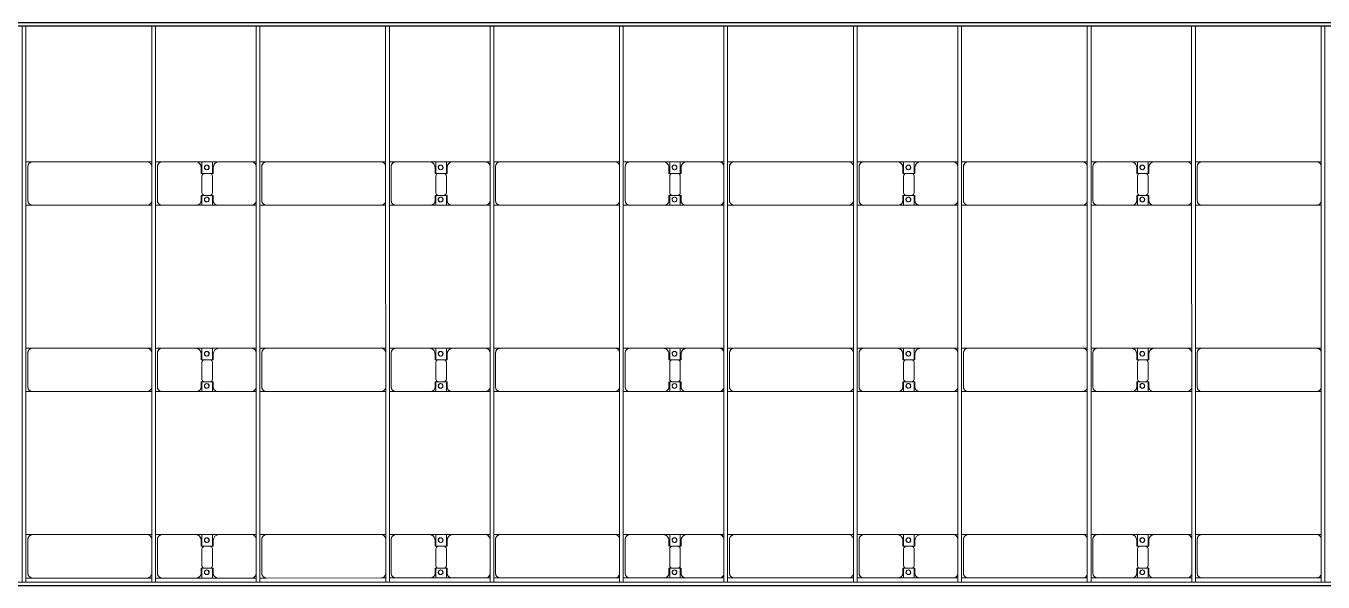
# Model space of a CAD drawing. Header units: millimetres. Extents: x -248177 to 167033, y 156986 to 268923.
# Drawn here: x -211514 to -197593, y 222459 to 228423 of the extents above; entities that cross this region are included whole.
import ezdxf

# ---------------------------------------------------------------- set-up
doc = ezdxf.new("R2010")
doc.units = ezdxf.units.MM
for name, color, linetype, lineweight in [('A-DETL-MBND', 5, 'Continuous', 9), ('A-GENM', 13, 'Continuous', 9), ('S-BEAM', 12, 'Continuous', 9)]:
    doc.layers.add(name, color=color, linetype=linetype, lineweight=lineweight)

# ---------------------------------------------------------------- blocks, each defined once
blk = doc.blocks.new('Dai phao do pin - DẢI PHAO ĐỠ PIN-V31-BỐ TRÍ KHUNG KẾT CẤU BÈ PIN 02')
at = {"layer": 'A-DETL-MBND', "color": 8}
for p, q in [((26920, 242), (26990, 242)), ((26920, 242), (26990, 242)), ((26940, 192), (26940, -173)), ((28220, 242), (26990, 242)), ((28220, 242), (28270, 242)), ((28220, 242), (28270, 242)), ((28310, 242), (28380, 242)), ((28310, 242), (28380, 242)), ((28330, 192), (28330, -173)), ((28740, 242), (28380, 242)), ((28740, 242), (28922, 242)), ((28922, 242), (28740, 242)), ((28800, 118), (28800, 182)), ((28808, 242), (28990, 242)), ((28808, 116), (28808, 242)), ((28990, 242), (28808, 242)), ((28922, 242), (28922, 116)), ((28930, 182), (28930, 118)), ((29340, 242), (28990, 242)), ((29340, 242), (29390, 242)), ((29340, 242), (29390, 242)), ((29430, 242), (29500, 242)), ((29430, 242), (29500, 242)), ((29450, 192), (29450, -173)), ((30730, 242), (29500, 242)), ((30730, 242), (30780, 242)), ((30730, 242), (30780, 242)), ((30820, 242), (30890, 242)), ((30820, 242), (30890, 242)), ((30840, 192), (30840, -173)), ((31250, 242), (30890, 242)), ((31250, 242), (31432, 242)), ((31432, 242), (31250, 242)), ((31310, 118), (31310, 182)), ((31318, 242), (31500, 242)), ((31318, 116), (31318, 242)), ((31500, 242), (31318, 242)), ((31432, 242), (31432, 116)), ((31440, 182), (31440, 118)), ((31850, 242), (31500, 242)), ((31850, 242), (31900, 242)), ((31850, 242), (31900, 242)), ((31940, 242), (32010, 242)), ((31940, 242), (32010, 242)), ((31960, 192), (31960, -173)), ((33240, 242), (32010, 242)), ((33240, 242), (33290, 242)), ((33240, 242), (33290, 242)), ((33330, 242), (33400, 242)), ((33330, 242), (33400, 242)), ((33350, 192), (33350, -173)), ((33760, 242), (33400, 242)), ((33760, 242), (33942, 242)), ((33942, 242), (33760, 242)), ((33820, 118), (33820, 182)), ((33828, 242), (34010, 242)), ((33828, 116), (33828, 242)), ((34010, 242), (33828, 242)), ((33942, 242), (33942, 116)), ((33950, 182), (33950, 118)), ((34360, 242), (34010, 242)), ((34360, 242), (34410, 242)), ((34360, 242), (34410, 242)), ((34450, 242), (34520, 242)), ((34450, 242), (34520, 242)), ((34470, 192), (34470, -173)), ((35750, 242), (34520, 242)), ((35750, 242), (35800, 242)), ((35750, 242), (35800, 242)), ((35840, 242), (35910, 242)), ((35840, 242), (35910, 242)), ((35860, 192), (35860, -173)), ((36270, 242), (35910, 242)), ((36270, 242), (36452, 242)), ((36452, 242), (36270, 242)), ((36330, 118), (36330, 182)), ((36338, 242), (36520, 242)), ((36338, 116), (36338, 242)), ((36520, 242), (36338, 242)), ((36452, 242), (36452, 116)), ((36460, 182), (36460, 118)), ((36870, 242), (36520, 242)), ((36870, 242), (36920, 242)), ((36870, 242), (36920, 242)), ((36960, 242), (37030, 242)), ((36960, 242), (37030, 242)), ((36980, 192), (36980, -173)), ((38260, 242), (37030, 242)), ((38260, 242), (38310, 242)), ((38260, 242), (38310, 242)), ((38350, 242), (38420, 242)), ((38350, 242), (38420, 242)), ((38370, 192), (38370, -173)), ((38780, 242), (38420, 242)), ((38780, 242), (38962, 242)), ((38962, 242), (38780, 242)), ((38840, 118), (38840, 182)), ((38848, 242), (39030, 242)), ((38848, 116), (38848, 242)), ((39030, 242), (38848, 242)), ((38962, 242), (38962, 116)), ((38970, 182), (38970, 118)), ((39380, 242), (39030, 242)), ((39380, 242), (39430, 242)), ((39380, 242), (39430, 242)), ((39470, 242), (39540, 242)), ((39470, 242), (39540, 242)), ((39490, 192), (39490, -173)), ((40770, 242), (39540, 242)), ((40770, 242), (40820, 242)), ((40770, 242), (40820, 242)), ((28892, 118), (28800, 118)), ((28808, 88), (28808, -88)), ((28930, 118), (28838, 118)), ((28922, -88), (28922, 88)), ((31402, 118), (31310, 118)), ((31318, 88), (31318, -88)), ((31440, 118), (31348, 118)), ((31432, -88), (31432, 88)), ((33912, 118), (33820, 118)), ((33828, 88), (33828, -88)), ((33950, 118), (33858, 118)), ((33942, -88), (33942, 88)), ((36422, 118), (36330, 118)), ((36338, 88), (36338, -88)), ((36460, 118), (36368, 118)), ((36452, -88), (36452, 88)), ((38932, 118), (38840, 118)), ((38848, 88), (38848, -88)), ((38970, 118), (38878, 118)), ((38962, -88), (38962, 88)), ((28800, -173), (28800, -118)), ((28800, -118), (28892, -118)), ((28808, -223), (28808, -116)), ((28838, -118), (28930, -118)), ((28922, -116), (28922, -223)), ((28930, -118), (28930, -173)), ((31310, -173), (31310, -118)), ((31310, -118), (31402, -118)), ((31318, -223), (31318, -116)), ((31348, -118), (31440, -118)), ((31432, -116), (31432, -223)), ((31440, -118), (31440, -173)), ((33820, -173), (33820, -118)), ((33820, -118), (33912, -118)), ((33828, -223), (33828, -116)), ((33858, -118), (33950, -118)), ((33942, -116), (33942, -223)), ((33950, -118), (33950, -173)), ((36330, -173), (36330, -118)), ((36330, -118), (36422, -118)), ((36338, -223), (36338, -116)), ((36368, -118), (36460, -118)), ((36452, -116), (36452, -223)), ((36460, -118), (36460, -173)), ((38840, -173), (38840, -118)), ((38840, -118), (38932, -118)), ((38848, -223), (38848, -116)), ((38878, -118), (38970, -118)), ((38962, -116), (38962, -223)), ((38970, -118), (38970, -173)), ((26990, -223), (26920, -223)), ((26990, -223), (26920, -223)), ((26990, -223), (28220, -223)), ((28270, -223), (28220, -223)), ((28270, -223), (28220, -223)), ((28380, -223), (28310, -223)), ((28380, -223), (28310, -223)), ((28380, -223), (28750, -223)), ((28922, -223), (28750, -223)), ((28750, -223), (28922, -223)), ((28980, -223), (28808, -223)), ((28808, -223), (28980, -223)), ((28980, -223), (29340, -223)), ((29390, -223), (29340, -223)), ((29390, -223), (29340, -223)), ((29500, -223), (29430, -223)), ((29500, -223), (29430, -223)), ((29500, -223), (30730, -223)), ((30780, -223), (30730, -223)), ((30780, -223), (30730, -223)), ((30890, -223), (30820, -223)), ((30890, -223), (30820, -223)), ((30890, -223), (31260, -223)), ((31432, -223), (31260, -223)), ((31260, -223), (31432, -223)), ((31490, -223), (31318, -223)), ((31318, -223), (31490, -223)), ((31490, -223), (31850, -223)), ((31900, -223), (31850, -223)), ((31900, -223), (31850, -223)), ((32010, -223), (31940, -223)), ((32010, -223), (31940, -223)), ((32010, -223), (33240, -223)), ((33290, -223), (33240, -223)), ((33290, -223), (33240, -223)), ((33400, -223), (33330, -223)), ((33400, -223), (33330, -223)), ((33400, -223), (33770, -223)), ((33942, -223), (33770, -223)), ((33770, -223), (33942, -223)), ((34000, -223), (33828, -223)), ((33828, -223), (34000, -223)), ((34000, -223), (34360, -223)), ((34410, -223), (34360, -223)), ((34410, -223), (34360, -223)), ((34520, -223), (34450, -223)), ((34520, -223), (34450, -223)), ((34520, -223), (35750, -223)), ((35800, -223), (35750, -223)), ((35800, -223), (35750, -223)), ((35910, -223), (35840, -223)), ((35910, -223), (35840, -223)), ((35910, -223), (36280, -223)), ((36452, -223), (36280, -223)), ((36280, -223), (36452, -223)), ((36510, -223), (36338, -223)), ((36338, -223), (36510, -223)), ((36510, -223), (36870, -223)), ((36920, -223), (36870, -223)), ((36920, -223), (36870, -223)), ((37030, -223), (36960, -223)), ((37030, -223), (36960, -223)), ((37030, -223), (38260, -223)), ((38310, -223), (38260, -223)), ((38310, -223), (38260, -223)), ((38420, -223), (38350, -223)), ((38420, -223), (38350, -223)), ((38420, -223), (38790, -223)), ((38962, -223), (38790, -223)), ((38790, -223), (38962, -223)), ((39020, -223), (38848, -223)), ((38848, -223), (39020, -223)), ((39020, -223), (39380, -223)), ((39430, -223), (39380, -223)), ((39430, -223), (39380, -223)), ((39540, -223), (39470, -223)), ((39540, -223), (39470, -223)), ((39540, -223), (40770, -223)), ((40820, -223), (40770, -223)), ((40820, -223), (40770, -223))]:
    blk.add_line(p, q, dxfattribs=at)
for centre, radius, start, end in [((26990, 192), 50, 90, 180), ((26990, 192), 50, 150, 180), ((26990, 192), 50, 105, 135), ((28220, 192), 50, 15, 90), ((28220, 192), 50, 60, 90), ((28220, 192), 50, 15, 30), ((28380, 192), 50, 90, 180), ((28380, 192), 50, 105, 180), ((28740, 182), 60, 360, 90), ((28740, 182), 60, 360, 60), ((28859, 183), 25, 0, 180), ((28859, 183), 25, 360, 165), ((28859, 183), 25, 180, 0), ((28861, 183), 25, 360, 180), ((28861, 183), 25, 90, 180), ((28861, 183), 25, 180, 0), ((28861, 183), 25, 180, 300), ((28859, 183), 25, 210, 0), ((28861, 183), 25, 15, 75), ((28861, 183), 25, 330, 345), ((28990, 182), 60, 90, 180), ((28990, 182), 60, 120, 180), ((29340, 192), 50, 15, 90), ((29340, 192), 50, 15, 75), ((29500, 192), 50, 90, 180), ((29500, 192), 50, 150, 180), ((29500, 192), 50, 105, 135), ((30730, 192), 50, 15, 90), ((30730, 192), 50, 60, 90), ((30730, 192), 50, 15, 30), ((30890, 192), 50, 90, 180), ((30890, 192), 50, 105, 180), ((31250, 182), 60, 0, 90), ((31250, 182), 60, 0, 60), ((31369, 183), 25, 360, 180), ((31369, 183), 25, 360, 165), ((31369, 183), 25, 180, 360), ((31371, 183), 25, 360, 180), ((31371, 183), 25, 90, 180), ((31371, 183), 25, 180, 0), ((31371, 183), 25, 180, 300), ((31369, 183), 25, 210, 360), ((31371, 183), 25, 15, 75), ((31371, 183), 25, 330, 345), ((31500, 182), 60, 90, 180), ((31500, 182), 60, 120, 180), ((31850, 192), 50, 15, 90), ((31850, 192), 50, 15, 75), ((32010, 192), 50, 90, 180), ((32010, 192), 50, 150, 180), ((32010, 192), 50, 105, 135), ((33240, 192), 50, 15, 90), ((33240, 192), 50, 60, 90), ((33240, 192), 50, 15, 30), ((33400, 192), 50, 90, 180), ((33400, 192), 50, 105, 180), ((33760, 182), 60, 360, 90), ((33760, 182), 60, 360, 60), ((33879, 183), 25, 360, 180), ((33879, 183), 25, 360, 165), ((33879, 183), 25, 180, 0), ((33881, 183), 25, 0, 180), ((33881, 183), 25, 90, 180), ((33881, 183), 25, 180, 0), ((33881, 183), 25, 180, 300), ((33879, 183), 25, 210, 0), ((33881, 183), 25, 15, 75), ((33881, 183), 25, 330, 345), ((34010, 182), 60, 90, 180), ((34010, 182), 60, 120, 180), ((34360, 192), 50, 15, 90), ((34360, 192), 50, 15, 75), ((34520, 192), 50, 90, 180), ((34520, 192), 50, 150, 180), ((34520, 192), 50, 105, 135), ((35750, 192), 50, 15, 90), ((35750, 192), 50, 60, 90), ((35750, 192), 50, 15, 30), ((35910, 192), 50, 90, 180), ((35910, 192), 50, 105, 180), ((36270, 182), 60, 360, 90), ((36270, 182), 60, 360, 60), ((36389, 183), 25, 0, 180), ((36389, 183), 25, 0, 165), ((36389, 183), 25, 180, 0), ((36391, 183), 25, 0, 180), ((36391, 183), 25, 90, 180), ((36391, 183), 25, 180, 0), ((36391, 183), 25, 180, 300), ((36389, 183), 25, 210, 0), ((36391, 183), 25, 15, 75), ((36391, 183), 25, 330, 345), ((36520, 182), 60, 90, 180), ((36520, 182), 60, 120, 180), ((36870, 192), 50, 15, 90), ((36870, 192), 50, 15, 75), ((37030, 192), 50, 90, 180), ((37030, 192), 50, 150, 180), ((37030, 192), 50, 105, 135), ((38260, 192), 50, 15, 90), ((38260, 192), 50, 60, 90), ((38260, 192), 50, 15, 30), ((38420, 192), 50, 90, 180), ((38420, 192), 50, 105, 180), ((38780, 182), 60, 360, 90), ((38780, 182), 60, 360, 60), ((38899, 183), 25, 0, 180), ((38899, 183), 25, 0, 165), ((38899, 183), 25, 180, 0), ((38901, 183), 25, 360, 180), ((38901, 183), 25, 90, 180), ((38901, 183), 25, 180, 0), ((38901, 183), 25, 180, 300), ((38899, 183), 25, 210, 0), ((38901, 183), 25, 15, 75), ((38901, 183), 25, 330, 345), ((39030, 182), 60, 90, 180), ((39030, 182), 60, 120, 180), ((39380, 192), 50, 15, 90), ((39380, 192), 50, 15, 75), ((39540, 192), 50, 90, 180), ((39540, 192), 50, 150, 180), ((39540, 192), 50, 105, 135), ((40770, 192), 50, 15, 90), ((40770, 192), 50, 60, 90), ((40770, 192), 50, 15, 30), ((28838, 88), 30, 90, 180), ((28892, 88), 30, 0, 90), ((31348, 88), 30, 90, 180), ((31402, 88), 30, 0, 90), ((33858, 88), 30, 90, 180), ((33912, 88), 30, 0, 90), ((36368, 88), 30, 90, 180), ((36422, 88), 30, 0, 90), ((38878, 88), 30, 90, 180), ((38932, 88), 30, 0, 90), ((28838, -88), 30, 180, 270), ((28859, -162), 25, 360, 180), ((28859, -162), 25, 105, 165), ((28861, -162), 25, 360, 180), ((28861, -162), 25, 105, 180), ((28859, -162), 25, 360, 75), ((28861, -162), 25, 15, 75), ((28892, -88), 30, 270, 0), ((31348, -88), 30, 180, 270), ((31369, -162), 25, 360, 180), ((31369, -162), 25, 105, 165), ((31371, -162), 25, 0, 180), ((31371, -162), 25, 105, 180), ((31369, -162), 25, 360, 75), ((31371, -162), 25, 15, 75), ((31402, -88), 30, 270, 0), ((33858, -88), 30, 180, 270), ((33879, -162), 25, 360, 180), ((33879, -162), 25, 105, 165), ((33881, -162), 25, 0, 180), ((33881, -162), 25, 105, 180), ((33879, -162), 25, 360, 75), ((33881, -162), 25, 15, 75), ((33912, -88), 30, 270, 0), ((36368, -88), 30, 180, 270), ((36389, -162), 25, 360, 180), ((36389, -162), 25, 105, 165), ((36391, -162), 25, 0, 180), ((36391, -162), 25, 105, 180), ((36389, -162), 25, 360, 75), ((36391, -162), 25, 15, 75), ((36422, -88), 30, 270, 0), ((38878, -88), 30, 180, 270), ((38899, -162), 25, 360, 180), ((38899, -162), 25, 105, 165), ((38901, -162), 25, 360, 180), ((38901, -162), 25, 105, 180), ((38899, -162), 25, 360, 75), ((38901, -162), 25, 15, 75), ((38932, -88), 30, 270, 0), ((26990, -173), 50, 180, 270), ((26990, -173), 50, 180, 210), ((26990, -173), 50, 240, 270), ((28220, -173), 50, 270, 345), ((28220, -173), 50, 285, 300), ((28220, -173), 50, 330, 345), ((28380, -173), 50, 180, 270), ((28380, -173), 50, 180, 255), ((28750, -173), 50, 270, 360), ((28750, -173), 50, 285, 360), ((28859, -162), 25, 180, 0), ((28859, -162), 25, 195, 0), ((28861, -162), 25, 180, 0), ((28861, -162), 25, 180, 270), ((28861, -162), 25, 285, 345), ((28980, -173), 50, 180, 270), ((28980, -173), 50, 180, 255), ((29340, -173), 50, 270, 345), ((29340, -173), 50, 285, 345), ((29500, -173), 50, 180, 270), ((29500, -173), 50, 180, 210), ((29500, -173), 50, 240, 270), ((30730, -173), 50, 270, 345), ((30730, -173), 50, 285, 300), ((30730, -173), 50, 330, 345), ((30890, -173), 50, 180, 270), ((30890, -173), 50, 180, 255), ((31260, -173), 50, 270, 360), ((31260, -173), 50, 285, 360), ((31369, -162), 25, 180, 360), ((31369, -162), 25, 195, 360), ((31371, -162), 25, 180, 0), ((31371, -162), 25, 180, 270), ((31371, -162), 25, 285, 345), ((31490, -173), 50, 180, 270), ((31490, -173), 50, 180, 255), ((31850, -173), 50, 270, 345), ((31850, -173), 50, 285, 345), ((32010, -173), 50, 180, 270), ((32010, -173), 50, 180, 210), ((32010, -173), 50, 240, 270), ((33240, -173), 50, 270, 345), ((33240, -173), 50, 285, 300), ((33240, -173), 50, 330, 345), ((33400, -173), 50, 180, 270), ((33400, -173), 50, 180, 255), ((33770, -173), 50, 270, 360), ((33770, -173), 50, 285, 360), ((33879, -162), 25, 180, 0), ((33879, -162), 25, 195, 360), ((33881, -162), 25, 180, 0), ((33881, -162), 25, 180, 270), ((33881, -162), 25, 285, 345), ((34000, -173), 50, 180, 270), ((34000, -173), 50, 180, 255), ((34360, -173), 50, 270, 345), ((34360, -173), 50, 285, 345), ((34520, -173), 50, 180, 270), ((34520, -173), 50, 180, 210), ((34520, -173), 50, 240, 270), ((35750, -173), 50, 270, 345), ((35750, -173), 50, 285, 300), ((35750, -173), 50, 330, 345), ((35910, -173), 50, 180, 270), ((35910, -173), 50, 180, 255), ((36280, -173), 50, 270, 360), ((36280, -173), 50, 285, 360), ((36389, -162), 25, 180, 0), ((36389, -162), 25, 195, 0), ((36391, -162), 25, 180, 0), ((36391, -162), 25, 180, 270), ((36391, -162), 25, 285, 345), ((36510, -173), 50, 180, 270), ((36510, -173), 50, 180, 255), ((36870, -173), 50, 270, 345), ((36870, -173), 50, 285, 345), ((37030, -173), 50, 180, 270), ((37030, -173), 50, 180, 210), ((37030, -173), 50, 240, 270), ((38260, -173), 50, 270, 345), ((38260, -173), 50, 285, 300), ((38260, -173), 50, 330, 345), ((38420, -173), 50, 180, 270), ((38420, -173), 50, 180, 255), ((38790, -173), 50, 270, 0), ((38790, -173), 50, 285, 0), ((38899, -162), 25, 180, 0), ((38899, -162), 25, 195, 0), ((38901, -162), 25, 180, 360), ((38901, -162), 25, 180, 270), ((38901, -162), 25, 285, 345), ((39020, -173), 50, 180, 270), ((39020, -173), 50, 180, 255), ((39380, -173), 50, 270, 345), ((39380, -173), 50, 285, 345), ((39540, -173), 50, 180, 270), ((39540, -173), 50, 180, 210), ((39540, -173), 50, 240, 270), ((40770, -173), 50, 270, 345), ((40770, -173), 50, 285, 300), ((40770, -173), 50, 330, 345)]:
    blk.add_arc(centre, radius, start, end, dxfattribs=at)
blk = doc.blocks.new('Dai phao do pin - DẢI PHAO ĐỠ PIN-V32-BỐ TRÍ KHUNG KẾT CẤU BÈ PIN 02')
at = {"layer": 'A-DETL-MBND', "color": 8}
for p, q in [((26920, 242), (26990, 242)), ((26920, 242), (26990, 242)), ((26940, 192), (26940, -173)), ((28220, 242), (26990, 242)), ((28220, 242), (28270, 242)), ((28220, 242), (28270, 242)), ((28310, 242), (28380, 242)), ((28310, 242), (28380, 242)), ((28330, 192), (28330, -173)), ((28740, 242), (28380, 242)), ((28740, 242), (28922, 242)), ((28922, 242), (28740, 242)), ((28800, 118), (28800, 182)), ((28808, 242), (28990, 242)), ((28808, 116), (28808, 242)), ((28990, 242), (28808, 242)), ((28922, 242), (28922, 116)), ((28930, 182), (28930, 118)), ((29340, 242), (28990, 242)), ((29340, 242), (29390, 242)), ((29340, 242), (29390, 242)), ((29430, 242), (29500, 242)), ((29430, 242), (29500, 242)), ((29450, 192), (29450, -173)), ((30730, 242), (29500, 242)), ((30730, 242), (30780, 242)), ((30730, 242), (30780, 242)), ((30820, 242), (30890, 242)), ((30820, 242), (30890, 242)), ((30840, 192), (30840, -173)), ((31250, 242), (30890, 242)), ((31250, 242), (31432, 242)), ((31432, 242), (31250, 242)), ((31310, 118), (31310, 182)), ((31318, 242), (31500, 242)), ((31318, 116), (31318, 242)), ((31500, 242), (31318, 242)), ((31432, 242), (31432, 116)), ((31440, 182), (31440, 118)), ((31850, 242), (31500, 242)), ((31850, 242), (31900, 242)), ((31850, 242), (31900, 242)), ((31940, 242), (32010, 242)), ((31940, 242), (32010, 242)), ((31960, 192), (31960, -173)), ((33240, 242), (32010, 242)), ((33240, 242), (33290, 242)), ((33240, 242), (33290, 242)), ((33330, 242), (33400, 242)), ((33330, 242), (33400, 242)), ((33350, 192), (33350, -173)), ((33760, 242), (33400, 242)), ((33760, 242), (33942, 242)), ((33942, 242), (33760, 242)), ((33820, 118), (33820, 182)), ((33828, 242), (34010, 242)), ((33828, 116), (33828, 242)), ((34010, 242), (33828, 242)), ((33942, 242), (33942, 116)), ((33950, 182), (33950, 118)), ((34360, 242), (34010, 242)), ((34360, 242), (34410, 242)), ((34360, 242), (34410, 242)), ((34450, 242), (34520, 242)), ((34450, 242), (34520, 242)), ((34470, 192), (34470, -173)), ((35750, 242), (34520, 242)), ((35750, 242), (35800, 242)), ((35750, 242), (35800, 242)), ((35840, 242), (35910, 242)), ((35840, 242), (35910, 242)), ((35860, 192), (35860, -173)), ((36270, 242), (35910, 242)), ((36270, 242), (36452, 242)), ((36452, 242), (36270, 242)), ((36330, 118), (36330, 182)), ((36338, 242), (36520, 242)), ((36338, 116), (36338, 242)), ((36520, 242), (36338, 242)), ((36452, 242), (36452, 116)), ((36460, 182), (36460, 118)), ((36870, 242), (36520, 242)), ((36870, 242), (36920, 242)), ((36870, 242), (36920, 242)), ((36960, 242), (37030, 242)), ((36960, 242), (37030, 242)), ((36980, 192), (36980, -173)), ((38260, 242), (37030, 242)), ((38260, 242), (38310, 242)), ((38260, 242), (38310, 242)), ((38350, 242), (38420, 242)), ((38350, 242), (38420, 242)), ((38370, 192), (38370, -173)), ((38780, 242), (38420, 242)), ((38780, 242), (38962, 242)), ((38962, 242), (38780, 242)), ((38840, 118), (38840, 182)), ((38848, 242), (39030, 242)), ((38848, 116), (38848, 242)), ((39030, 242), (38848, 242)), ((38962, 242), (38962, 116)), ((38970, 182), (38970, 118)), ((39380, 242), (39030, 242)), ((39380, 242), (39430, 242)), ((39380, 242), (39430, 242)), ((39470, 242), (39540, 242)), ((39470, 242), (39540, 242)), ((39490, 192), (39490, -173)), ((40770, 242), (39540, 242)), ((40770, 242), (40820, 242)), ((40770, 242), (40820, 242)), ((28892, 118), (28800, 118)), ((28808, 88), (28808, -88)), ((28930, 118), (28838, 118)), ((28922, -88), (28922, 88)), ((31402, 118), (31310, 118)), ((31318, 88), (31318, -88)), ((31440, 118), (31348, 118)), ((31432, -88), (31432, 88)), ((33912, 118), (33820, 118)), ((33828, 88), (33828, -88)), ((33950, 118), (33858, 118)), ((33942, -88), (33942, 88)), ((36422, 118), (36330, 118)), ((36338, 88), (36338, -88)), ((36460, 118), (36368, 118)), ((36452, -88), (36452, 88)), ((38932, 118), (38840, 118)), ((38848, 88), (38848, -88)), ((38970, 118), (38878, 118)), ((38962, -88), (38962, 88)), ((28800, -173), (28800, -118)), ((28800, -118), (28892, -118)), ((28808, -223), (28808, -116)), ((28838, -118), (28930, -118)), ((28922, -116), (28922, -223)), ((28930, -118), (28930, -173)), ((31310, -173), (31310, -118)), ((31310, -118), (31402, -118)), ((31318, -223), (31318, -116)), ((31348, -118), (31440, -118)), ((31432, -116), (31432, -223)), ((31440, -118), (31440, -173)), ((33820, -173), (33820, -118)), ((33820, -118), (33912, -118)), ((33828, -223), (33828, -116)), ((33858, -118), (33950, -118)), ((33942, -116), (33942, -223)), ((33950, -118), (33950, -173)), ((36330, -173), (36330, -118)), ((36330, -118), (36422, -118)), ((36338, -223), (36338, -116)), ((36368, -118), (36460, -118)), ((36452, -116), (36452, -223)), ((36460, -118), (36460, -173)), ((38840, -173), (38840, -118)), ((38840, -118), (38932, -118)), ((38848, -223), (38848, -116)), ((38878, -118), (38970, -118)), ((38962, -116), (38962, -223)), ((38970, -118), (38970, -173)), ((26990, -223), (26920, -223)), ((26990, -223), (26920, -223)), ((26990, -223), (28220, -223)), ((28270, -223), (28220, -223)), ((28270, -223), (28220, -223)), ((28380, -223), (28310, -223)), ((28380, -223), (28310, -223)), ((28380, -223), (28750, -223)), ((28922, -223), (28750, -223)), ((28750, -223), (28922, -223)), ((28980, -223), (28808, -223)), ((28808, -223), (28980, -223)), ((28980, -223), (29340, -223)), ((29390, -223), (29340, -223)), ((29390, -223), (29340, -223)), ((29500, -223), (29430, -223)), ((29500, -223), (29430, -223)), ((29500, -223), (30730, -223)), ((30780, -223), (30730, -223)), ((30780, -223), (30730, -223)), ((30890, -223), (30820, -223)), ((30890, -223), (30820, -223)), ((30890, -223), (31260, -223)), ((31432, -223), (31260, -223)), ((31260, -223), (31432, -223)), ((31490, -223), (31318, -223)), ((31318, -223), (31490, -223)), ((31490, -223), (31850, -223)), ((31900, -223), (31850, -223)), ((31900, -223), (31850, -223)), ((32010, -223), (31940, -223)), ((32010, -223), (31940, -223)), ((32010, -223), (33240, -223)), ((33290, -223), (33240, -223)), ((33290, -223), (33240, -223)), ((33400, -223), (33330, -223)), ((33400, -223), (33330, -223)), ((33400, -223), (33770, -223)), ((33942, -223), (33770, -223)), ((33770, -223), (33942, -223)), ((34000, -223), (33828, -223)), ((33828, -223), (34000, -223)), ((34000, -223), (34360, -223)), ((34410, -223), (34360, -223)), ((34410, -223), (34360, -223)), ((34520, -223), (34450, -223)), ((34520, -223), (34450, -223)), ((34520, -223), (35750, -223)), ((35800, -223), (35750, -223)), ((35800, -223), (35750, -223)), ((35910, -223), (35840, -223)), ((35910, -223), (35840, -223)), ((35910, -223), (36280, -223)), ((36452, -223), (36280, -223)), ((36280, -223), (36452, -223)), ((36510, -223), (36338, -223)), ((36338, -223), (36510, -223)), ((36510, -223), (36870, -223)), ((36920, -223), (36870, -223)), ((36920, -223), (36870, -223)), ((37030, -223), (36960, -223)), ((37030, -223), (36960, -223)), ((37030, -223), (38260, -223)), ((38310, -223), (38260, -223)), ((38310, -223), (38260, -223)), ((38420, -223), (38350, -223)), ((38420, -223), (38350, -223)), ((38420, -223), (38790, -223)), ((38962, -223), (38790, -223)), ((38790, -223), (38962, -223)), ((39020, -223), (38848, -223)), ((38848, -223), (39020, -223)), ((39020, -223), (39380, -223)), ((39430, -223), (39380, -223)), ((39430, -223), (39380, -223)), ((39540, -223), (39470, -223)), ((39540, -223), (39470, -223)), ((39540, -223), (40770, -223)), ((40820, -223), (40770, -223)), ((40820, -223), (40770, -223))]:
    blk.add_line(p, q, dxfattribs=at)
for centre, radius, start, end in [((26990, 192), 50, 90, 180), ((26990, 192), 50, 150, 180), ((26990, 192), 50, 105, 135), ((28220, 192), 50, 15, 90), ((28220, 192), 50, 60, 90), ((28220, 192), 50, 15, 30), ((28380, 192), 50, 90, 180), ((28380, 192), 50, 105, 180), ((28740, 182), 60, 360, 90), ((28740, 182), 60, 360, 60), ((28859, 183), 25, 0, 180), ((28859, 183), 25, 360, 165), ((28859, 183), 25, 180, 0), ((28861, 183), 25, 360, 180), ((28861, 183), 25, 90, 180), ((28861, 183), 25, 180, 0), ((28861, 183), 25, 180, 300), ((28859, 183), 25, 210, 0), ((28861, 183), 25, 15, 75), ((28861, 183), 25, 330, 345), ((28990, 182), 60, 90, 180), ((28990, 182), 60, 120, 180), ((29340, 192), 50, 15, 90), ((29340, 192), 50, 15, 75), ((29500, 192), 50, 90, 180), ((29500, 192), 50, 150, 180), ((29500, 192), 50, 105, 135), ((30730, 192), 50, 15, 90), ((30730, 192), 50, 60, 90), ((30730, 192), 50, 15, 30), ((30890, 192), 50, 90, 180), ((30890, 192), 50, 105, 180), ((31250, 182), 60, 0, 90), ((31250, 182), 60, 0, 60), ((31369, 183), 25, 360, 180), ((31369, 183), 25, 360, 165), ((31369, 183), 25, 180, 360), ((31371, 183), 25, 360, 180), ((31371, 183), 25, 90, 180), ((31371, 183), 25, 180, 0), ((31371, 183), 25, 180, 300), ((31369, 183), 25, 210, 360), ((31371, 183), 25, 15, 75), ((31371, 183), 25, 330, 345), ((31500, 182), 60, 90, 180), ((31500, 182), 60, 120, 180), ((31850, 192), 50, 15, 90), ((31850, 192), 50, 15, 75), ((32010, 192), 50, 90, 180), ((32010, 192), 50, 150, 180), ((32010, 192), 50, 105, 135), ((33240, 192), 50, 15, 90), ((33240, 192), 50, 60, 90), ((33240, 192), 50, 15, 30), ((33400, 192), 50, 90, 180), ((33400, 192), 50, 105, 180), ((33760, 182), 60, 360, 90), ((33760, 182), 60, 360, 60), ((33879, 183), 25, 360, 180), ((33879, 183), 25, 360, 165), ((33879, 183), 25, 180, 0), ((33881, 183), 25, 0, 180), ((33881, 183), 25, 90, 180), ((33881, 183), 25, 180, 0), ((33881, 183), 25, 180, 300), ((33879, 183), 25, 210, 0), ((33881, 183), 25, 15, 75), ((33881, 183), 25, 330, 345), ((34010, 182), 60, 90, 180), ((34010, 182), 60, 120, 180), ((34360, 192), 50, 15, 90), ((34360, 192), 50, 15, 75), ((34520, 192), 50, 90, 180), ((34520, 192), 50, 150, 180), ((34520, 192), 50, 105, 135), ((35750, 192), 50, 15, 90), ((35750, 192), 50, 60, 90), ((35750, 192), 50, 15, 30), ((35910, 192), 50, 90, 180), ((35910, 192), 50, 105, 180), ((36270, 182), 60, 360, 90), ((36270, 182), 60, 360, 60), ((36389, 183), 25, 0, 180), ((36389, 183), 25, 0, 165), ((36389, 183), 25, 180, 0), ((36391, 183), 25, 0, 180), ((36391, 183), 25, 90, 180), ((36391, 183), 25, 180, 0), ((36391, 183), 25, 180, 300), ((36389, 183), 25, 210, 0), ((36391, 183), 25, 15, 75), ((36391, 183), 25, 330, 345), ((36520, 182), 60, 90, 180), ((36520, 182), 60, 120, 180), ((36870, 192), 50, 15, 90), ((36870, 192), 50, 15, 75), ((37030, 192), 50, 90, 180), ((37030, 192), 50, 150, 180), ((37030, 192), 50, 105, 135), ((38260, 192), 50, 15, 90), ((38260, 192), 50, 60, 90), ((38260, 192), 50, 15, 30), ((38420, 192), 50, 90, 180), ((38420, 192), 50, 105, 180), ((38780, 182), 60, 360, 90), ((38780, 182), 60, 360, 60), ((38899, 183), 25, 0, 180), ((38899, 183), 25, 0, 165), ((38899, 183), 25, 180, 0), ((38901, 183), 25, 360, 180), ((38901, 183), 25, 90, 180), ((38901, 183), 25, 180, 0), ((38901, 183), 25, 180, 300), ((38899, 183), 25, 210, 0), ((38901, 183), 25, 15, 75), ((38901, 183), 25, 330, 345), ((39030, 182), 60, 90, 180), ((39030, 182), 60, 120, 180), ((39380, 192), 50, 15, 90), ((39380, 192), 50, 15, 75), ((39540, 192), 50, 90, 180), ((39540, 192), 50, 150, 180), ((39540, 192), 50, 105, 135), ((40770, 192), 50, 15, 90), ((40770, 192), 50, 60, 90), ((40770, 192), 50, 15, 30), ((28838, 88), 30, 90, 180), ((28892, 88), 30, 0, 90), ((31348, 88), 30, 90, 180), ((31402, 88), 30, 0, 90), ((33858, 88), 30, 90, 180), ((33912, 88), 30, 0, 90), ((36368, 88), 30, 90, 180), ((36422, 88), 30, 0, 90), ((38878, 88), 30, 90, 180), ((38932, 88), 30, 0, 90), ((28838, -88), 30, 180, 270), ((28859, -162), 25, 360, 180), ((28859, -162), 25, 105, 165), ((28861, -162), 25, 360, 180), ((28861, -162), 25, 105, 180), ((28859, -162), 25, 360, 75), ((28861, -162), 25, 15, 75), ((28892, -88), 30, 270, 0), ((31348, -88), 30, 180, 270), ((31369, -162), 25, 360, 180), ((31369, -162), 25, 105, 165), ((31371, -162), 25, 0, 180), ((31371, -162), 25, 105, 180), ((31369, -162), 25, 360, 75), ((31371, -162), 25, 15, 75), ((31402, -88), 30, 270, 0), ((33858, -88), 30, 180, 270), ((33879, -162), 25, 360, 180), ((33879, -162), 25, 105, 165), ((33881, -162), 25, 0, 180), ((33881, -162), 25, 105, 180), ((33879, -162), 25, 360, 75), ((33881, -162), 25, 15, 75), ((33912, -88), 30, 270, 0), ((36368, -88), 30, 180, 270), ((36389, -162), 25, 360, 180), ((36389, -162), 25, 105, 165), ((36391, -162), 25, 0, 180), ((36391, -162), 25, 105, 180), ((36389, -162), 25, 360, 75), ((36391, -162), 25, 15, 75), ((36422, -88), 30, 270, 0), ((38878, -88), 30, 180, 270), ((38899, -162), 25, 360, 180), ((38899, -162), 25, 105, 165), ((38901, -162), 25, 360, 180), ((38901, -162), 25, 105, 180), ((38899, -162), 25, 360, 75), ((38901, -162), 25, 15, 75), ((38932, -88), 30, 270, 0), ((26990, -173), 50, 180, 270), ((26990, -173), 50, 180, 210), ((26990, -173), 50, 240, 270), ((28220, -173), 50, 270, 345), ((28220, -173), 50, 285, 300), ((28220, -173), 50, 330, 345), ((28380, -173), 50, 180, 270), ((28380, -173), 50, 180, 255), ((28750, -173), 50, 270, 360), ((28750, -173), 50, 285, 360), ((28859, -162), 25, 180, 0), ((28859, -162), 25, 195, 0), ((28861, -162), 25, 180, 0), ((28861, -162), 25, 180, 270), ((28861, -162), 25, 285, 345), ((28980, -173), 50, 180, 270), ((28980, -173), 50, 180, 255), ((29340, -173), 50, 270, 345), ((29340, -173), 50, 285, 345), ((29500, -173), 50, 180, 270), ((29500, -173), 50, 180, 210), ((29500, -173), 50, 240, 270), ((30730, -173), 50, 270, 345), ((30730, -173), 50, 285, 300), ((30730, -173), 50, 330, 345), ((30890, -173), 50, 180, 270), ((30890, -173), 50, 180, 255), ((31260, -173), 50, 270, 360), ((31260, -173), 50, 285, 360), ((31369, -162), 25, 180, 360), ((31369, -162), 25, 195, 360), ((31371, -162), 25, 180, 0), ((31371, -162), 25, 180, 270), ((31371, -162), 25, 285, 345), ((31490, -173), 50, 180, 270), ((31490, -173), 50, 180, 255), ((31850, -173), 50, 270, 345), ((31850, -173), 50, 285, 345), ((32010, -173), 50, 180, 270), ((32010, -173), 50, 180, 210), ((32010, -173), 50, 240, 270), ((33240, -173), 50, 270, 345), ((33240, -173), 50, 285, 300), ((33240, -173), 50, 330, 345), ((33400, -173), 50, 180, 270), ((33400, -173), 50, 180, 255), ((33770, -173), 50, 270, 360), ((33770, -173), 50, 285, 360), ((33879, -162), 25, 180, 0), ((33879, -162), 25, 195, 360), ((33881, -162), 25, 180, 0), ((33881, -162), 25, 180, 270), ((33881, -162), 25, 285, 345), ((34000, -173), 50, 180, 270), ((34000, -173), 50, 180, 255), ((34360, -173), 50, 270, 345), ((34360, -173), 50, 285, 345), ((34520, -173), 50, 180, 270), ((34520, -173), 50, 180, 210), ((34520, -173), 50, 240, 270), ((35750, -173), 50, 270, 345), ((35750, -173), 50, 285, 300), ((35750, -173), 50, 330, 345), ((35910, -173), 50, 180, 270), ((35910, -173), 50, 180, 255), ((36280, -173), 50, 270, 360), ((36280, -173), 50, 285, 360), ((36389, -162), 25, 180, 0), ((36389, -162), 25, 195, 0), ((36391, -162), 25, 180, 0), ((36391, -162), 25, 180, 270), ((36391, -162), 25, 285, 345), ((36510, -173), 50, 180, 270), ((36510, -173), 50, 180, 255), ((36870, -173), 50, 270, 345), ((36870, -173), 50, 285, 345), ((37030, -173), 50, 180, 270), ((37030, -173), 50, 180, 210), ((37030, -173), 50, 240, 270), ((38260, -173), 50, 270, 345), ((38260, -173), 50, 285, 300), ((38260, -173), 50, 330, 345), ((38420, -173), 50, 180, 270), ((38420, -173), 50, 180, 255), ((38790, -173), 50, 270, 0), ((38790, -173), 50, 285, 0), ((38899, -162), 25, 180, 0), ((38899, -162), 25, 195, 0), ((38901, -162), 25, 180, 360), ((38901, -162), 25, 180, 270), ((38901, -162), 25, 285, 345), ((39020, -173), 50, 180, 270), ((39020, -173), 50, 180, 255), ((39380, -173), 50, 270, 345), ((39380, -173), 50, 285, 345), ((39540, -173), 50, 180, 270), ((39540, -173), 50, 180, 210), ((39540, -173), 50, 240, 270), ((40770, -173), 50, 270, 345), ((40770, -173), 50, 285, 300), ((40770, -173), 50, 330, 345)]:
    blk.add_arc(centre, radius, start, end, dxfattribs=at)
blk = doc.blocks.new('Dai phao do pin - DẢI PHAO ĐỠ PIN-V33-BỐ TRÍ KHUNG KẾT CẤU BÈ PIN 02')
at = {"layer": 'A-DETL-MBND', "color": 8}
for p, q in [((26920, 242), (26990, 242)), ((26920, 242), (26990, 242)), ((26940, 192), (26940, -173)), ((28220, 242), (26990, 242)), ((28220, 242), (28270, 242)), ((28220, 242), (28270, 242)), ((28310, 242), (28380, 242)), ((28310, 242), (28380, 242)), ((28330, 192), (28330, -173)), ((28740, 242), (28380, 242)), ((28740, 242), (28922, 242)), ((28922, 242), (28740, 242)), ((28800, 118), (28800, 182)), ((28808, 242), (28990, 242)), ((28808, 116), (28808, 242)), ((28990, 242), (28808, 242)), ((28922, 242), (28922, 116)), ((28930, 182), (28930, 118)), ((29340, 242), (28990, 242)), ((29340, 242), (29390, 242)), ((29340, 242), (29390, 242)), ((29430, 242), (29500, 242)), ((29430, 242), (29500, 242)), ((29450, 192), (29450, -173)), ((30730, 242), (29500, 242)), ((30730, 242), (30780, 242)), ((30730, 242), (30780, 242)), ((30820, 242), (30890, 242)), ((30820, 242), (30890, 242)), ((30840, 192), (30840, -173)), ((31250, 242), (30890, 242)), ((31250, 242), (31432, 242)), ((31432, 242), (31250, 242)), ((31310, 118), (31310, 182)), ((31318, 242), (31500, 242)), ((31318, 116), (31318, 242)), ((31500, 242), (31318, 242)), ((31432, 242), (31432, 116)), ((31440, 182), (31440, 118)), ((31850, 242), (31500, 242)), ((31850, 242), (31900, 242)), ((31850, 242), (31900, 242)), ((31940, 242), (32010, 242)), ((31940, 242), (32010, 242)), ((31960, 192), (31960, -173)), ((33240, 242), (32010, 242)), ((33240, 242), (33290, 242)), ((33240, 242), (33290, 242)), ((33330, 242), (33400, 242)), ((33330, 242), (33400, 242)), ((33350, 192), (33350, -173)), ((33760, 242), (33400, 242)), ((33760, 242), (33942, 242)), ((33942, 242), (33760, 242)), ((33820, 118), (33820, 182)), ((33828, 242), (34010, 242)), ((33828, 116), (33828, 242)), ((34010, 242), (33828, 242)), ((33942, 242), (33942, 116)), ((33950, 182), (33950, 118)), ((34360, 242), (34010, 242)), ((34360, 242), (34410, 242)), ((34360, 242), (34410, 242)), ((34450, 242), (34520, 242)), ((34450, 242), (34520, 242)), ((34470, 192), (34470, -173)), ((35750, 242), (34520, 242)), ((35750, 242), (35800, 242)), ((35750, 242), (35800, 242)), ((35840, 242), (35910, 242)), ((35840, 242), (35910, 242)), ((35860, 192), (35860, -173)), ((36270, 242), (35910, 242)), ((36270, 242), (36452, 242)), ((36452, 242), (36270, 242)), ((36330, 118), (36330, 182)), ((36338, 242), (36520, 242)), ((36338, 116), (36338, 242)), ((36520, 242), (36338, 242)), ((36452, 242), (36452, 116)), ((36460, 182), (36460, 118)), ((36870, 242), (36520, 242)), ((36870, 242), (36920, 242)), ((36870, 242), (36920, 242)), ((36960, 242), (37030, 242)), ((36960, 242), (37030, 242)), ((36980, 192), (36980, -173)), ((38260, 242), (37030, 242)), ((38260, 242), (38310, 242)), ((38260, 242), (38310, 242)), ((38350, 242), (38420, 242)), ((38350, 242), (38420, 242)), ((38370, 192), (38370, -173)), ((38780, 242), (38420, 242)), ((38780, 242), (38962, 242)), ((38962, 242), (38780, 242)), ((38840, 118), (38840, 182)), ((38848, 242), (39030, 242)), ((38848, 116), (38848, 242)), ((39030, 242), (38848, 242)), ((38962, 242), (38962, 116)), ((38970, 182), (38970, 118)), ((39380, 242), (39030, 242)), ((39380, 242), (39430, 242)), ((39380, 242), (39430, 242)), ((39470, 242), (39540, 242)), ((39470, 242), (39540, 242)), ((39490, 192), (39490, -173)), ((40770, 242), (39540, 242)), ((40770, 242), (40820, 242)), ((40770, 242), (40820, 242)), ((28892, 118), (28800, 118)), ((28808, 88), (28808, -88)), ((28930, 118), (28838, 118)), ((28922, -88), (28922, 88)), ((31402, 118), (31310, 118)), ((31318, 88), (31318, -88)), ((31440, 118), (31348, 118)), ((31432, -88), (31432, 88)), ((33912, 118), (33820, 118)), ((33828, 88), (33828, -88)), ((33950, 118), (33858, 118)), ((33942, -88), (33942, 88)), ((36422, 118), (36330, 118)), ((36338, 88), (36338, -88)), ((36460, 118), (36368, 118)), ((36452, -88), (36452, 88)), ((38932, 118), (38840, 118)), ((38848, 88), (38848, -88)), ((38970, 118), (38878, 118)), ((38962, -88), (38962, 88)), ((28800, -173), (28800, -118)), ((28800, -118), (28892, -118)), ((28808, -223), (28808, -116)), ((28838, -118), (28930, -118)), ((28922, -116), (28922, -223)), ((28930, -118), (28930, -173)), ((31310, -173), (31310, -118)), ((31310, -118), (31402, -118)), ((31318, -223), (31318, -116)), ((31348, -118), (31440, -118)), ((31432, -116), (31432, -223)), ((31440, -118), (31440, -173)), ((33820, -173), (33820, -118)), ((33820, -118), (33912, -118)), ((33828, -223), (33828, -116)), ((33858, -118), (33950, -118)), ((33942, -116), (33942, -223)), ((33950, -118), (33950, -173)), ((36330, -173), (36330, -118)), ((36330, -118), (36422, -118)), ((36338, -223), (36338, -116)), ((36368, -118), (36460, -118)), ((36452, -116), (36452, -223)), ((36460, -118), (36460, -173)), ((38840, -173), (38840, -118)), ((38840, -118), (38932, -118)), ((38848, -223), (38848, -116)), ((38878, -118), (38970, -118)), ((38962, -116), (38962, -223)), ((38970, -118), (38970, -173)), ((26990, -223), (26920, -223)), ((26990, -223), (26920, -223)), ((26990, -223), (28220, -223)), ((28270, -223), (28220, -223)), ((28270, -223), (28220, -223)), ((28380, -223), (28310, -223)), ((28380, -223), (28310, -223)), ((28380, -223), (28750, -223)), ((28922, -223), (28750, -223)), ((28750, -223), (28922, -223)), ((28980, -223), (28808, -223)), ((28808, -223), (28980, -223)), ((28980, -223), (29340, -223)), ((29390, -223), (29340, -223)), ((29390, -223), (29340, -223)), ((29500, -223), (29430, -223)), ((29500, -223), (29430, -223)), ((29500, -223), (30730, -223)), ((30780, -223), (30730, -223)), ((30780, -223), (30730, -223)), ((30890, -223), (30820, -223)), ((30890, -223), (30820, -223)), ((30890, -223), (31260, -223)), ((31432, -223), (31260, -223)), ((31260, -223), (31432, -223)), ((31490, -223), (31318, -223)), ((31318, -223), (31490, -223)), ((31490, -223), (31850, -223)), ((31900, -223), (31850, -223)), ((31900, -223), (31850, -223)), ((32010, -223), (31940, -223)), ((32010, -223), (31940, -223)), ((32010, -223), (33240, -223)), ((33290, -223), (33240, -223)), ((33290, -223), (33240, -223)), ((33400, -223), (33330, -223)), ((33400, -223), (33330, -223)), ((33400, -223), (33770, -223)), ((33942, -223), (33770, -223)), ((33770, -223), (33942, -223)), ((34000, -223), (33828, -223)), ((33828, -223), (34000, -223)), ((34000, -223), (34360, -223)), ((34410, -223), (34360, -223)), ((34410, -223), (34360, -223)), ((34520, -223), (34450, -223)), ((34520, -223), (34450, -223)), ((34520, -223), (35750, -223)), ((35800, -223), (35750, -223)), ((35800, -223), (35750, -223)), ((35910, -223), (35840, -223)), ((35910, -223), (35840, -223)), ((35910, -223), (36280, -223)), ((36452, -223), (36280, -223)), ((36280, -223), (36452, -223)), ((36510, -223), (36338, -223)), ((36338, -223), (36510, -223)), ((36510, -223), (36870, -223)), ((36920, -223), (36870, -223)), ((36920, -223), (36870, -223)), ((37030, -223), (36960, -223)), ((37030, -223), (36960, -223)), ((37030, -223), (38260, -223)), ((38310, -223), (38260, -223)), ((38310, -223), (38260, -223)), ((38420, -223), (38350, -223)), ((38420, -223), (38350, -223)), ((38420, -223), (38790, -223)), ((38962, -223), (38790, -223)), ((38790, -223), (38962, -223)), ((39020, -223), (38848, -223)), ((38848, -223), (39020, -223)), ((39020, -223), (39380, -223)), ((39430, -223), (39380, -223)), ((39430, -223), (39380, -223)), ((39540, -223), (39470, -223)), ((39540, -223), (39470, -223)), ((39540, -223), (40770, -223)), ((40820, -223), (40770, -223)), ((40820, -223), (40770, -223))]:
    blk.add_line(p, q, dxfattribs=at)
for centre, radius, start, end in [((26990, 192), 50, 90, 180), ((26990, 192), 50, 150, 180), ((26990, 192), 50, 105, 135), ((28220, 192), 50, 15, 90), ((28220, 192), 50, 60, 90), ((28220, 192), 50, 15, 30), ((28380, 192), 50, 90, 180), ((28380, 192), 50, 105, 180), ((28740, 182), 60, 360, 90), ((28740, 182), 60, 360, 60), ((28859, 183), 25, 0, 180), ((28859, 183), 25, 360, 165), ((28859, 183), 25, 180, 0), ((28861, 183), 25, 360, 180), ((28861, 183), 25, 90, 180), ((28861, 183), 25, 180, 0), ((28861, 183), 25, 180, 300), ((28859, 183), 25, 210, 0), ((28861, 183), 25, 15, 75), ((28861, 183), 25, 330, 345), ((28990, 182), 60, 90, 180), ((28990, 182), 60, 120, 180), ((29340, 192), 50, 15, 90), ((29340, 192), 50, 15, 75), ((29500, 192), 50, 90, 180), ((29500, 192), 50, 150, 180), ((29500, 192), 50, 105, 135), ((30730, 192), 50, 15, 90), ((30730, 192), 50, 60, 90), ((30730, 192), 50, 15, 30), ((30890, 192), 50, 90, 180), ((30890, 192), 50, 105, 180), ((31250, 182), 60, 0, 90), ((31250, 182), 60, 0, 60), ((31369, 183), 25, 360, 180), ((31369, 183), 25, 360, 165), ((31369, 183), 25, 180, 360), ((31371, 183), 25, 360, 180), ((31371, 183), 25, 90, 180), ((31371, 183), 25, 180, 0), ((31371, 183), 25, 180, 300), ((31369, 183), 25, 210, 360), ((31371, 183), 25, 15, 75), ((31371, 183), 25, 330, 345), ((31500, 182), 60, 90, 180), ((31500, 182), 60, 120, 180), ((31850, 192), 50, 15, 90), ((31850, 192), 50, 15, 75), ((32010, 192), 50, 90, 180), ((32010, 192), 50, 150, 180), ((32010, 192), 50, 105, 135), ((33240, 192), 50, 15, 90), ((33240, 192), 50, 60, 90), ((33240, 192), 50, 15, 30), ((33400, 192), 50, 90, 180), ((33400, 192), 50, 105, 180), ((33760, 182), 60, 360, 90), ((33760, 182), 60, 360, 60), ((33879, 183), 25, 360, 180), ((33879, 183), 25, 360, 165), ((33879, 183), 25, 180, 0), ((33881, 183), 25, 0, 180), ((33881, 183), 25, 90, 180), ((33881, 183), 25, 180, 0), ((33881, 183), 25, 180, 300), ((33879, 183), 25, 210, 0), ((33881, 183), 25, 15, 75), ((33881, 183), 25, 330, 345), ((34010, 182), 60, 90, 180), ((34010, 182), 60, 120, 180), ((34360, 192), 50, 15, 90), ((34360, 192), 50, 15, 75), ((34520, 192), 50, 90, 180), ((34520, 192), 50, 150, 180), ((34520, 192), 50, 105, 135), ((35750, 192), 50, 15, 90), ((35750, 192), 50, 60, 90), ((35750, 192), 50, 15, 30), ((35910, 192), 50, 90, 180), ((35910, 192), 50, 105, 180), ((36270, 182), 60, 360, 90), ((36270, 182), 60, 360, 60), ((36389, 183), 25, 0, 180), ((36389, 183), 25, 0, 165), ((36389, 183), 25, 180, 0), ((36391, 183), 25, 0, 180), ((36391, 183), 25, 90, 180), ((36391, 183), 25, 180, 0), ((36391, 183), 25, 180, 300), ((36389, 183), 25, 210, 0), ((36391, 183), 25, 15, 75), ((36391, 183), 25, 330, 345), ((36520, 182), 60, 90, 180), ((36520, 182), 60, 120, 180), ((36870, 192), 50, 15, 90), ((36870, 192), 50, 15, 75), ((37030, 192), 50, 90, 180), ((37030, 192), 50, 150, 180), ((37030, 192), 50, 105, 135), ((38260, 192), 50, 15, 90), ((38260, 192), 50, 60, 90), ((38260, 192), 50, 15, 30), ((38420, 192), 50, 90, 180), ((38420, 192), 50, 105, 180), ((38780, 182), 60, 360, 90), ((38780, 182), 60, 360, 60), ((38899, 183), 25, 0, 180), ((38899, 183), 25, 0, 165), ((38899, 183), 25, 180, 0), ((38901, 183), 25, 360, 180), ((38901, 183), 25, 90, 180), ((38901, 183), 25, 180, 0), ((38901, 183), 25, 180, 300), ((38899, 183), 25, 210, 0), ((38901, 183), 25, 15, 75), ((38901, 183), 25, 330, 345), ((39030, 182), 60, 90, 180), ((39030, 182), 60, 120, 180), ((39380, 192), 50, 15, 90), ((39380, 192), 50, 15, 75), ((39540, 192), 50, 90, 180), ((39540, 192), 50, 150, 180), ((39540, 192), 50, 105, 135), ((40770, 192), 50, 15, 90), ((40770, 192), 50, 60, 90), ((40770, 192), 50, 15, 30), ((28838, 88), 30, 90, 180), ((28892, 88), 30, 0, 90), ((31348, 88), 30, 90, 180), ((31402, 88), 30, 0, 90), ((33858, 88), 30, 90, 180), ((33912, 88), 30, 0, 90), ((36368, 88), 30, 90, 180), ((36422, 88), 30, 0, 90), ((38878, 88), 30, 90, 180), ((38932, 88), 30, 0, 90), ((28838, -88), 30, 180, 270), ((28859, -162), 25, 360, 180), ((28859, -162), 25, 105, 165), ((28861, -162), 25, 360, 180), ((28861, -162), 25, 105, 180), ((28859, -162), 25, 360, 75), ((28861, -162), 25, 15, 75), ((28892, -88), 30, 270, 0), ((31348, -88), 30, 180, 270), ((31369, -162), 25, 360, 180), ((31369, -162), 25, 105, 165), ((31371, -162), 25, 0, 180), ((31371, -162), 25, 105, 180), ((31369, -162), 25, 360, 75), ((31371, -162), 25, 15, 75), ((31402, -88), 30, 270, 0), ((33858, -88), 30, 180, 270), ((33879, -162), 25, 360, 180), ((33879, -162), 25, 105, 165), ((33881, -162), 25, 0, 180), ((33881, -162), 25, 105, 180), ((33879, -162), 25, 360, 75), ((33881, -162), 25, 15, 75), ((33912, -88), 30, 270, 0), ((36368, -88), 30, 180, 270), ((36389, -162), 25, 360, 180), ((36389, -162), 25, 105, 165), ((36391, -162), 25, 0, 180), ((36391, -162), 25, 105, 180), ((36389, -162), 25, 360, 75), ((36391, -162), 25, 15, 75), ((36422, -88), 30, 270, 0), ((38878, -88), 30, 180, 270), ((38899, -162), 25, 360, 180), ((38899, -162), 25, 105, 165), ((38901, -162), 25, 360, 180), ((38901, -162), 25, 105, 180), ((38899, -162), 25, 360, 75), ((38901, -162), 25, 15, 75), ((38932, -88), 30, 270, 0), ((26990, -173), 50, 180, 270), ((26990, -173), 50, 180, 210), ((26990, -173), 50, 240, 270), ((28220, -173), 50, 270, 345), ((28220, -173), 50, 285, 300), ((28220, -173), 50, 330, 345), ((28380, -173), 50, 180, 270), ((28380, -173), 50, 180, 255), ((28750, -173), 50, 270, 360), ((28750, -173), 50, 285, 360), ((28859, -162), 25, 180, 0), ((28859, -162), 25, 195, 0), ((28861, -162), 25, 180, 0), ((28861, -162), 25, 180, 270), ((28861, -162), 25, 285, 345), ((28980, -173), 50, 180, 270), ((28980, -173), 50, 180, 255), ((29340, -173), 50, 270, 345), ((29340, -173), 50, 285, 345), ((29500, -173), 50, 180, 270), ((29500, -173), 50, 180, 210), ((29500, -173), 50, 240, 270), ((30730, -173), 50, 270, 345), ((30730, -173), 50, 285, 300), ((30730, -173), 50, 330, 345), ((30890, -173), 50, 180, 270), ((30890, -173), 50, 180, 255), ((31260, -173), 50, 270, 360), ((31260, -173), 50, 285, 360), ((31369, -162), 25, 180, 360), ((31369, -162), 25, 195, 360), ((31371, -162), 25, 180, 0), ((31371, -162), 25, 180, 270), ((31371, -162), 25, 285, 345), ((31490, -173), 50, 180, 270), ((31490, -173), 50, 180, 255), ((31850, -173), 50, 270, 345), ((31850, -173), 50, 285, 345), ((32010, -173), 50, 180, 270), ((32010, -173), 50, 180, 210), ((32010, -173), 50, 240, 270), ((33240, -173), 50, 270, 345), ((33240, -173), 50, 285, 300), ((33240, -173), 50, 330, 345), ((33400, -173), 50, 180, 270), ((33400, -173), 50, 180, 255), ((33770, -173), 50, 270, 360), ((33770, -173), 50, 285, 360), ((33879, -162), 25, 180, 0), ((33879, -162), 25, 195, 360), ((33881, -162), 25, 180, 0), ((33881, -162), 25, 180, 270), ((33881, -162), 25, 285, 345), ((34000, -173), 50, 180, 270), ((34000, -173), 50, 180, 255), ((34360, -173), 50, 270, 345), ((34360, -173), 50, 285, 345), ((34520, -173), 50, 180, 270), ((34520, -173), 50, 180, 210), ((34520, -173), 50, 240, 270), ((35750, -173), 50, 270, 345), ((35750, -173), 50, 285, 300), ((35750, -173), 50, 330, 345), ((35910, -173), 50, 180, 270), ((35910, -173), 50, 180, 255), ((36280, -173), 50, 270, 360), ((36280, -173), 50, 285, 360), ((36389, -162), 25, 180, 0), ((36389, -162), 25, 195, 0), ((36391, -162), 25, 180, 0), ((36391, -162), 25, 180, 270), ((36391, -162), 25, 285, 345), ((36510, -173), 50, 180, 270), ((36510, -173), 50, 180, 255), ((36870, -173), 50, 270, 345), ((36870, -173), 50, 285, 345), ((37030, -173), 50, 180, 270), ((37030, -173), 50, 180, 210), ((37030, -173), 50, 240, 270), ((38260, -173), 50, 270, 345), ((38260, -173), 50, 285, 300), ((38260, -173), 50, 330, 345), ((38420, -173), 50, 180, 270), ((38420, -173), 50, 180, 255), ((38790, -173), 50, 270, 0), ((38790, -173), 50, 285, 0), ((38899, -162), 25, 180, 0), ((38899, -162), 25, 195, 0), ((38901, -162), 25, 180, 360), ((38901, -162), 25, 180, 270), ((38901, -162), 25, 285, 345), ((39020, -173), 50, 180, 270), ((39020, -173), 50, 180, 255), ((39380, -173), 50, 270, 345), ((39380, -173), 50, 285, 345), ((39540, -173), 50, 180, 270), ((39540, -173), 50, 180, 210), ((39540, -173), 50, 240, 270), ((40770, -173), 50, 270, 345), ((40770, -173), 50, 285, 300), ((40770, -173), 50, 330, 345)]:
    blk.add_arc(centre, radius, start, end, dxfattribs=at)
blk = doc.blocks.new('Dầm C52 - Dầm C52-V97-BỐ TRÍ KHUNG KẾT CẤU BÈ PIN 02')
at = {"layer": 'S-BEAM', "color": 1}
for p, q in [((1807, 20), (7767, 20)), ((7767, -20), (1807, -20))]:
    blk.add_line(p, q, dxfattribs=at)
blk = doc.blocks.new('Dầm C52 - Dầm C52-24593-BỐ TRÍ KHUNG KẾT CẤU BÈ PIN 02')
at = {"layer": 'S-BEAM', "color": 1}
for p, q in [((9862, 20), (15822, 20)), ((15822, -20), (9862, -20))]:
    blk.add_line(p, q, dxfattribs=at)
blk = doc.blocks.new('Dầm C52 - Hộp 40x60-25240-BỐ TRÍ KHUNG KẾT CẤU BÈ PIN 02')
at = {"layer": 'S-BEAM', "color": 3, "lineweight": 25}
for p, q in [((-146419, 20), (146419, 20)), ((146419, -20), (-146419, -20))]:
    blk.add_line(p, q, dxfattribs=at)
blk = doc.blocks.new('HOBANMONG_BEPIN 2_rvt-1-BỐ TRÍ KHUNG KẾT CẤU BÈ PIN 02')
at = {"layer": 'A-GENM', "lineweight": 9, "rotation": 0.0007586094741477002}
for name, p in [('Dai phao do pin - DẢI PHAO ĐỠ PIN-V33-BỐ TRÍ KHUNG KẾT CẤU BÈ PIN 02', (-238433, 226723)), ('Dai phao do pin - DẢI PHAO ĐỠ PIN-V32-BỐ TRÍ KHUNG KẾT CẤU BÈ PIN 02', (-238433, 224724)), ('Dai phao do pin - DẢI PHAO ĐỠ PIN-V31-BỐ TRÍ KHUNG KẾT CẤU BÈ PIN 02', (-238433, 222725))]:
    blk.add_blockref(name, p, dxfattribs=at)
at = {"layer": 'S-BEAM', "lineweight": 9}
for name, p, rotation in [('Dầm C52 - Dầm C52-V97-BỐ TRÍ KHUNG KẾT CẤU BÈ PIN 02', (-211533, 220652), 90.00075860989138), ('Dầm C52 - Dầm C52-V97-BỐ TRÍ KHUNG KẾT CẤU BÈ PIN 02', (-210143, 220652), 90.00075860989138), ('Dầm C52 - Dầm C52-V97-BỐ TRÍ KHUNG KẾT CẤU BÈ PIN 02', (-209023, 220652), 90.00075860989138), ('Dầm C52 - Dầm C52-V97-BỐ TRÍ KHUNG KẾT CẤU BÈ PIN 02', (-207633, 220652), 90.00075860989138), ('Dầm C52 - Dầm C52-24593-BỐ TRÍ KHUNG KẾT CẤU BÈ PIN 02', (-206513, 212598), 90.00075860989138), ('Dầm C52 - Dầm C52-24593-BỐ TRÍ KHUNG KẾT CẤU BÈ PIN 02', (-205123, 212598), 90.00075860989138), ('Dầm C52 - Dầm C52-24593-BỐ TRÍ KHUNG KẾT CẤU BÈ PIN 02', (-204003, 212598), 90.00075860989138), ('Dầm C52 - Dầm C52-24593-BỐ TRÍ KHUNG KẾT CẤU BÈ PIN 02', (-202613, 212598), 90.00075860989138), ('Dầm C52 - Dầm C52-24593-BỐ TRÍ KHUNG KẾT CẤU BÈ PIN 02', (-201493, 212598), 90.00075860989138), ('Dầm C52 - Dầm C52-24593-BỐ TRÍ KHUNG KẾT CẤU BÈ PIN 02', (-200103, 212598), 90.00075860989138), ('Dầm C52 - Dầm C52-24593-BỐ TRÍ KHUNG KẾT CẤU BÈ PIN 02', (-198983, 212598), 90.00075860989138), ('Dầm C52 - Dầm C52-24593-BỐ TRÍ KHUNG KẾT CẤU BÈ PIN 02', (-197593, 212598), 90.00075860989138), ('Dầm C52 - Hộp 40x60-25240-BỐ TRÍ KHUNG KẾT CẤU BÈ PIN 02', (-94735, 228441), 0.0007586094741477002), ('Dầm C52 - Hộp 40x60-25240-BỐ TRÍ KHUNG KẾT CẤU BÈ PIN 02', (-94735, 222441), 0.0007586094741477002)]:
    blk.add_blockref(name, p, dxfattribs=dict(at, rotation=rotation))

msp = doc.modelspace()

# ---------------------------------------------------------------- block references
at = {"lineweight": 5}
msp.add_blockref('HOBANMONG_BEPIN 2_rvt-1-BỐ TRÍ KHUNG KẾT CẤU BÈ PIN 02', (0, 0), dxfattribs=at)

doc.saveas('drawing.dxf')
